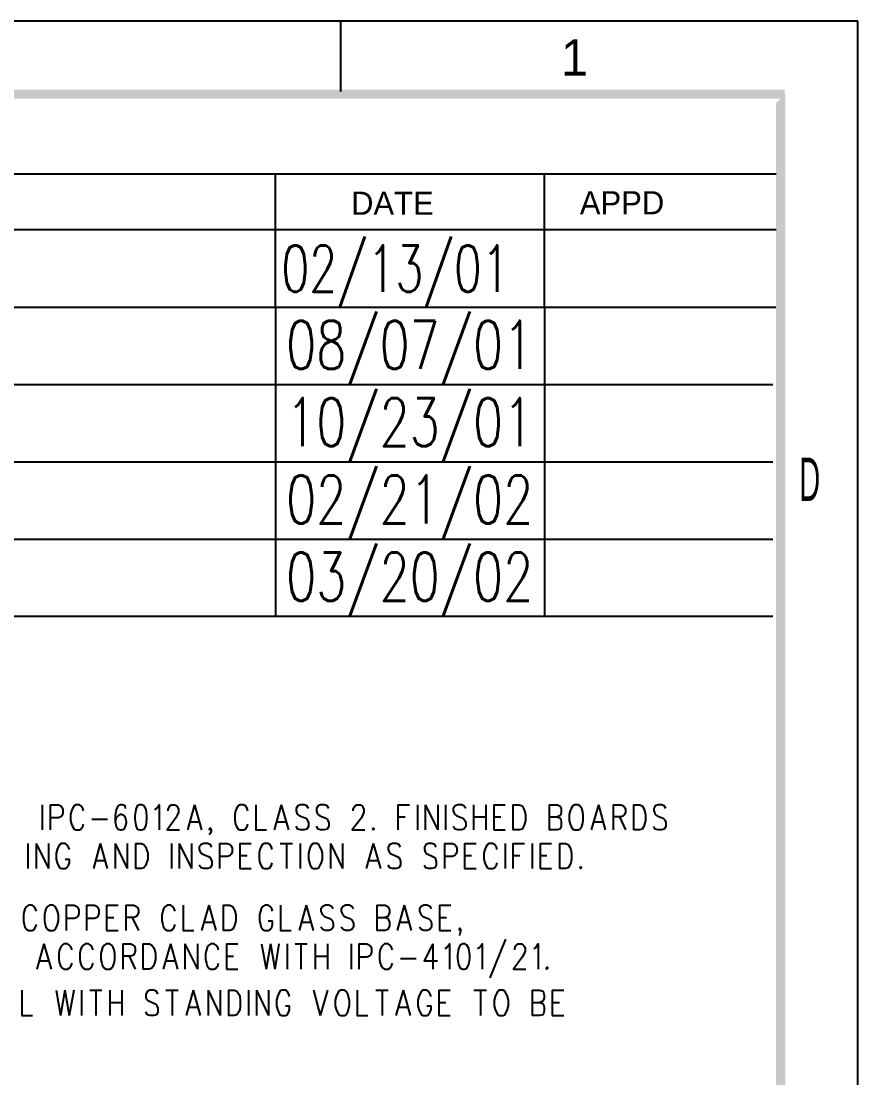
# Model space of a CAD drawing. Extents: x 0 to 19.9, y 0 to 15.
# Drawn here: x 17.193 to 19.9, y 11.582 to 15 of the extents above; entities that cross this region are included whole.
import ezdxf
from ezdxf.enums import TextEntityAlignment as Align

# ---------------------------------------------------------------- set-up
doc = ezdxf.new("R2010")
doc.units = 0
doc.header["$MEASUREMENT"] = 0
for name, color, linetype in [('10', 7, 'CONTINUOUS'), ('FORMAT', 3, 'CONTINUOUS'), ('NOTES', 6, 'CONTINUOUS'), ('OBJECT', 2, 'CONTINUOUS'), ('TITLE1', 6, 'CONTINUOUS')]:
    doc.layers.add(name, color=color, linetype=linetype)
doc.styles.add('RMS156', font='ROMANS', dxfattribs={"height": 0.156})
doc.styles.add('ROMANS', font='romans.shx')
doc.styles.add('SM2', font='TXT', dxfattribs={"width": 0.5})

# ---------------------------------------------------------------- blocks, each defined once
blk = doc.blocks.new('CDWG')
at = {"layer": 'FORMAT'}
for p, q in [((19.9, 15), (0, 15)), ((18.2259, 15), (18.2259, 14.7725)), ((19.9, 0), (19.9, 15)), ((19.6357, 14.5051), (13.1357, 14.5051)), ((18.0157, 14.0751), (18.0157, 14.5051)), ((18.8857, 14.0751), (18.8857, 14.5051)), ((19.6357, 14.3251), (13.1357, 14.3251))]:
    blk.add_line(p, q, dxfattribs=at)
for points in [[(19.6636, 14.7789), (19.6636, 14.7489), (0.2359, 14.7789), (0.2359, 14.7489)], [(19.665, 14.765), (19.635, 14.735), (19.665, 0.235), (19.635, 0.265)]]:
    blk.add_trace(points, dxfattribs=at)
blk.add_text('1', height=0.1174, dxfattribs=at).set_placement((18.9832, 14.8241), align=Align.CENTER)
for s, p in [('DATE', (18.3941, 14.4111)), ('APPD', (19.137, 14.4126))]:
    blk.add_text(s, height=0.075, dxfattribs=at).set_placement(p, align=Align.MIDDLE)
at = {"layer": 'FORMAT', "style": 'SM2', "width": 0.5}
blk.add_text('D', height=0.1403, dxfattribs=at).set_placement((19.7441, 13.4482), align=Align.CENTER)
at = {"layer": 'TITLE1', "style": 'ROMANS', "width": 0.707576, "flags": 8}
blk.add_attdef('XX/XX/XX', text='', height=0.15, dxfattribs=at).set_placement((18.0526, 14.1165), (18.8663, 14.1165), align=Align.FIT)
at = {"layer": 'TITLE1', "style": 'ROMANS', "flags": 8}
for tag, height, p in [('XX', 0.15, (14.3777, 14.1253)), ('XX/XX', 0.075, (13.1243, 1.2636))]:
    blk.add_attdef(tag, text='', height=height, dxfattribs=at).set_placement(p, align=Align.CENTER)
at = {"layer": 'TITLE1', "style": 'ROMANS'}
for tag, p, height in [('XXXXXXX', (13.5096, 1.8925), 0.1), ('XX/XX/XX', (14.9197, 1.8925), 0.1), ('XXXXXXX', (11.741, 0.8194), 0.1), ('XX-XXXXX-XXX', (16.5993, 0.5712), 0.1875), ('XXXXXX', (11.7396, 0.3322), 0.1), ('XXXXXXX', (13.5488, 0.3103), 0.125), ('X', (18.3817, 0.3037), 0.125)]:
    blk.add_attdef(tag, p, '', height=height, dxfattribs=at)
at = {"layer": 'TITLE1', "style": 'ROMANS', "flags": 8}
for tag, p, height in [('XXXXX', (12.0543, 1.5859), 0.075), ('XXX', (13.0516, 1.5859), 0.075), ('XXXXXXXX', (13.5096, 1.5287), 0.093), ('XX/XX/XX', (14.9197, 1.5287), 0.093), ('XXX', (13.0572, 1.4345), 0.075), ('XXXXX', (12.0517, 1.4275), 0.075), ('XXXXX', (12.0517, 1.2565), 0.075)]:
    blk.add_attdef(tag, p, '', height=height, dxfattribs=at)
at = {"layer": 'TITLE1', "style": 'ROMANS'}
for tag, height, p in [('XXXXXXXXXXXXXXXX', 0.1875, (17.9901, 1.3797)), ('XXXXXXXXXXXXXXXXXXXX', 0.1875, (17.7315, 1.0774)), ('XX', 0.1875, (19.2793, 0.5712)), ('XXXXX', 0.125, (16.4513, 0.3037)), ('X', 0.125, (18.8688, 0.3037))]:
    blk.add_attdef(tag, text='', height=height, dxfattribs=at).set_placement(p, align=Align.CENTER)
blk = doc.blocks.new('CREVBLK')
at = {"layer": 'FORMAT'}
for p, q in [((0, 0), (6.4893, 0)), ((0, 0), (0, -0.25)), ((1, 0), (1, -0.25)), ((1.505, 0), (1.505, -0.25)), ((4.88, 0), (4.88, -0.25)), ((5.75, 0), (5.75, -0.25)), ((0, -0.25), (6.4893, -0.25))]:
    blk.add_line(p, q, dxfattribs=at)
at = {"layer": 'NOTES', "style": 'RMS156', "width": 0.633092}
blk.add_text('DECO#', height=0.156, dxfattribs=at).set_placement((0.0143, -0.2001), (0.4893, -0.2001), align=Align.FIT)
at = {"layer": 'NOTES', "style": 'RMS156'}
for tag, width, p, p2 in [('DECO#', 0.599772, (0.5143, -0.2001), (0.9643, -0.2001)), ('DATE', 1.495726, (4.9143, -0.2001), (5.7143, -0.2001))]:
    blk.add_attdef(tag, text='', height=0.156, dxfattribs=dict(at, width=width)).set_placement(p, p2, align=Align.FIT)
blk.add_attdef('REV.', text='', height=0.156, dxfattribs=at).set_placement((1.2393, -0.2001), align=Align.CENTER)
blk.add_attdef('DESCRIPTION', (1.5393, -0.2001), '', height=0.156, dxfattribs=at)
blk = doc.blocks.new('crevblkECO')
at = {"layer": 'FORMAT'}
for p, q in [((0, 0), (6.4893, 0)), ((0, 0), (0, -0.25)), ((1, 0), (1, -0.25)), ((1.505, 0), (1.505, -0.25)), ((4.88, 0), (4.88, -0.25)), ((5.75, 0), (5.75, -0.25)), ((0, -0.25), (6.4893, -0.25))]:
    blk.add_line(p, q, dxfattribs=at)
at = {"layer": 'NOTES', "style": 'RMS156', "width": 0.799279}
blk.add_text('ECO#', height=0.156, dxfattribs=at).set_placement((0.0143, -0.2001), (0.4893, -0.2001), align=Align.FIT)
at = {"layer": 'NOTES', "style": 'RMS156'}
for tag, width, p, p2 in [('ECO#', 0.786713, (0.5143, -0.2001), (0.9643, -0.2001)), ('DATE', 1.495726, (4.9143, -0.2001), (5.7143, -0.2001))]:
    blk.add_attdef(tag, text='', height=0.156, dxfattribs=dict(at, width=width)).set_placement(p, p2, align=Align.FIT)
blk.add_attdef('REV.', text='', height=0.156, dxfattribs=at).set_placement((1.2393, -0.2001), align=Align.CENTER)
blk.add_attdef('DESCRIPTION', (1.5393, -0.2001), '', height=0.156, dxfattribs=at)

msp = doc.modelspace()

# ---------------------------------------------------------------- linework, layer by layer
at = {"layer": '10'}
for points in [[(17.2613, 12.4659), (17.2613, 12.3842)], [(17.2869, 12.4659), (17.2869, 12.3842)], [(17.2869, 12.4659), (17.3135, 12.4659), (17.3214, 12.4619), (17.3243, 12.458), (17.3273, 12.4501), (17.3273, 12.4383), (17.3243, 12.4304), (17.3214, 12.4265), (17.3135, 12.4235), (17.2869, 12.4235)], [(17.3952, 12.4462), (17.3922, 12.454), (17.3863, 12.4619), (17.3814, 12.4659), (17.3696, 12.4659), (17.3647, 12.4619), (17.3588, 12.454), (17.3558, 12.4462), (17.3529, 12.4344), (17.3529, 12.4147), (17.3558, 12.4029), (17.3588, 12.395), (17.3647, 12.3871), (17.3696, 12.3842), (17.3814, 12.3842), (17.3863, 12.3871), (17.3922, 12.395), (17.3952, 12.4029)], [(17.531, 12.454), (17.529, 12.4619), (17.5202, 12.4659), (17.5143, 12.4659), (17.5064, 12.4619), (17.5005, 12.4501), (17.4975, 12.4304), (17.4975, 12.4107), (17.5005, 12.395), (17.5064, 12.3871), (17.5143, 12.3842), (17.5172, 12.3842), (17.5261, 12.3871), (17.531, 12.395), (17.534, 12.4068), (17.534, 12.4107), (17.531, 12.4235), (17.5261, 12.4304), (17.5172, 12.4344), (17.5143, 12.4344), (17.5064, 12.4304), (17.5005, 12.4235), (17.4975, 12.4107)], [(17.5773, 12.4659), (17.5684, 12.4619), (17.5635, 12.4501), (17.5605, 12.4304), (17.5605, 12.4196), (17.5635, 12.3989), (17.5684, 12.3871), (17.5773, 12.3842), (17.5822, 12.3842), (17.5911, 12.3871), (17.597, 12.3989), (17.5999, 12.4196), (17.5999, 12.4304), (17.597, 12.4501), (17.5911, 12.4619), (17.5822, 12.4659), (17.5773, 12.4659)], [(17.6255, 12.4501), (17.6314, 12.454), (17.6393, 12.4659), (17.6393, 12.3842)], [(17.6688, 12.4462), (17.6688, 12.4501), (17.6718, 12.458), (17.6737, 12.4619), (17.6796, 12.4659), (17.6905, 12.4659), (17.6964, 12.4619), (17.6993, 12.458), (17.7023, 12.4501), (17.7023, 12.4422), (17.6993, 12.4344), (17.6934, 12.4235), (17.6659, 12.3842), (17.7052, 12.3842)], [(17.7535, 12.4659), (17.7308, 12.3842)], [(17.7535, 12.4659), (17.7761, 12.3842)], [(17.9267, 12.4462), (17.9237, 12.454), (17.9188, 12.4619), (17.9119, 12.4659), (17.9011, 12.4659), (17.8952, 12.4619), (17.8893, 12.454), (17.8863, 12.4462), (17.8844, 12.4344), (17.8844, 12.4147), (17.8863, 12.4029), (17.8893, 12.395), (17.8952, 12.3871), (17.9011, 12.3842), (17.9119, 12.3842), (17.9188, 12.3871), (17.9237, 12.395), (17.9267, 12.4029)], [(17.9523, 12.4659), (17.9523, 12.3842), (17.9867, 12.3842)], [(18.034, 12.4659), (18.0113, 12.3842)], [(18.034, 12.4659), (18.0576, 12.3842)], [(18.1225, 12.454), (18.1176, 12.4619), (18.1088, 12.4659), (18.097, 12.4659), (18.0881, 12.4619), (18.0822, 12.454), (18.0822, 12.4462), (18.0851, 12.4383), (18.0881, 12.4344), (18.094, 12.4304), (18.1117, 12.4235), (18.1176, 12.4196), (18.1196, 12.4147), (18.1225, 12.4068), (18.1225, 12.395), (18.1176, 12.3871), (18.1088, 12.3842), (18.097, 12.3842), (18.0881, 12.3871), (18.0822, 12.395)], [(18.1885, 12.454), (18.1826, 12.4619), (18.1737, 12.4659), (18.1619, 12.4659), (18.154, 12.4619), (18.1481, 12.454), (18.1481, 12.4462), (18.1511, 12.4383), (18.154, 12.4344), (18.159, 12.4304), (18.1767, 12.4235), (18.1826, 12.4196), (18.1855, 12.4147), (18.1885, 12.4068), (18.1885, 12.395), (18.1826, 12.3871), (18.1737, 12.3842), (18.1619, 12.3842), (18.154, 12.3871), (18.1481, 12.395)], [(18.2672, 12.4462), (18.2672, 12.4501), (18.2702, 12.458), (18.2731, 12.4619), (18.279, 12.4659), (18.2909, 12.4659), (18.2968, 12.4619), (18.2987, 12.458), (18.3017, 12.4501), (18.3017, 12.4422), (18.2987, 12.4344), (18.2938, 12.4235), (18.2643, 12.3842), (18.3046, 12.3842)], [(18.4119, 12.4659), (18.4119, 12.3842)], [(18.4119, 12.4659), (18.4493, 12.4659)], [(18.4749, 12.4659), (18.4749, 12.3842)], [(18.5005, 12.4659), (18.5005, 12.3842)], [(18.5005, 12.4659), (18.5409, 12.3842)], [(18.5409, 12.4659), (18.5409, 12.3842)], [(18.5655, 12.4659), (18.5655, 12.3842)], [(18.6314, 12.454), (18.6255, 12.4619), (18.6176, 12.4659), (18.6058, 12.4659), (18.597, 12.4619), (18.5911, 12.454), (18.5911, 12.4462), (18.594, 12.4383), (18.597, 12.4344), (18.6029, 12.4304), (18.6196, 12.4235), (18.6255, 12.4196), (18.6285, 12.4147), (18.6314, 12.4068), (18.6314, 12.395), (18.6255, 12.3871), (18.6176, 12.3842), (18.6058, 12.3842), (18.597, 12.3871), (18.591, 12.395)], [(18.656, 12.4659), (18.656, 12.3842)], [(18.6964, 12.4659), (18.6964, 12.3842)], [(18.722, 12.4659), (18.722, 12.3842)], [(18.722, 12.4659), (18.7594, 12.4659)], [(18.784, 12.4659), (18.784, 12.3842)], [(18.784, 12.4659), (18.8046, 12.4659), (18.8135, 12.4619), (18.8184, 12.454), (18.8214, 12.4462), (18.8243, 12.4344), (18.8243, 12.4147), (18.8214, 12.4029), (18.8184, 12.395), (18.8135, 12.3871), (18.8046, 12.3842), (18.784, 12.3842)], [(18.9011, 12.4659), (18.9011, 12.3842)], [(18.9011, 12.4659), (18.9267, 12.4659), (18.9355, 12.4619), (18.9385, 12.458), (18.9405, 12.4501), (18.9405, 12.4422), (18.9385, 12.4344), (18.9355, 12.4304), (18.9267, 12.4265)], [(18.9838, 12.4659), (18.9779, 12.4619), (18.972, 12.454), (18.969, 12.4462), (18.966, 12.4344), (18.966, 12.4147), (18.969, 12.4029), (18.972, 12.395), (18.9779, 12.3871), (18.9838, 12.3842), (18.9946, 12.3842), (19.0005, 12.3871), (19.0064, 12.395), (19.0094, 12.4029), (19.0113, 12.4147), (19.0113, 12.4344), (19.0094, 12.4462), (19.0064, 12.454), (19.0005, 12.4619), (18.9946, 12.4659), (18.9838, 12.4659)], [(19.0605, 12.4659), (19.0369, 12.3842)], [(19.0605, 12.4659), (19.0822, 12.3842)], [(19.1088, 12.4659), (19.1088, 12.3842)], [(19.1088, 12.4659), (19.1344, 12.4659), (19.1422, 12.4619), (19.1452, 12.458), (19.1481, 12.4501), (19.1481, 12.4422), (19.1452, 12.4344), (19.1422, 12.4304), (19.1344, 12.4265), (19.1088, 12.4265)], [(19.1737, 12.4659), (19.1737, 12.3842)], [(19.1737, 12.4659), (19.1934, 12.4659), (19.2023, 12.4619), (19.2072, 12.454), (19.2101, 12.4462), (19.2131, 12.4344), (19.2131, 12.4147), (19.2101, 12.4029), (19.2072, 12.395), (19.2023, 12.3871), (19.1934, 12.3842), (19.1737, 12.3842)], [(19.279, 12.454), (19.2731, 12.4619), (19.2643, 12.4659), (19.2534, 12.4659), (19.2446, 12.4619), (19.2397, 12.454), (19.2397, 12.4462), (19.2426, 12.4383), (19.2446, 12.4344), (19.2505, 12.4304), (19.2672, 12.4235), (19.2731, 12.4196), (19.2761, 12.4147), (19.279, 12.4068), (19.279, 12.395), (19.2731, 12.3871), (19.2643, 12.3842), (19.2534, 12.3842), (19.2446, 12.3871), (19.2397, 12.395)], [(17.4218, 12.4196), (17.472, 12.4196)], [(17.7397, 12.4107), (17.7672, 12.4107)], [(18.0202, 12.4107), (18.0487, 12.4107)], [(18.4119, 12.4265), (18.4355, 12.4265)], [(18.656, 12.4265), (18.6964, 12.4265)], [(18.722, 12.4265), (18.7446, 12.4265)], [(18.9011, 12.4265), (18.9267, 12.4265), (18.9355, 12.4235), (18.9385, 12.4196), (18.9405, 12.4107), (18.9405, 12.3989), (18.9385, 12.3911), (18.9355, 12.3871), (18.9267, 12.3842), (18.9011, 12.3842)], [(19.0468, 12.4107), (19.0743, 12.4107)], [(19.1284, 12.4265), (19.1481, 12.3842)], [(17.8076, 12.3871), (17.8046, 12.3842), (17.8017, 12.3871), (17.8046, 12.3911), (17.8076, 12.3871), (17.8076, 12.3802), (17.8046, 12.3724), (17.8017, 12.3684)], [(18.3322, 12.3911), (18.3302, 12.3871), (18.3322, 12.3842), (18.3351, 12.3871), (18.3322, 12.3911)], [(18.722, 12.3842), (18.7594, 12.3842)], [(17.2151, 12.3408), (17.2151, 12.2592)], [(17.2416, 12.3408), (17.2416, 12.2592)], [(17.2416, 12.3408), (17.281, 12.2592)], [(17.281, 12.3408), (17.281, 12.2592)], [(17.3489, 12.3212), (17.346, 12.329), (17.3401, 12.3369), (17.3351, 12.3408), (17.3233, 12.3408), (17.3184, 12.3369), (17.3125, 12.329), (17.3095, 12.3212), (17.3066, 12.3094), (17.3066, 12.2897), (17.3095, 12.2779), (17.3125, 12.27), (17.3184, 12.2621), (17.3233, 12.2592), (17.3351, 12.2592), (17.3401, 12.2621), (17.346, 12.27), (17.3489, 12.2779), (17.3489, 12.2897)], [(17.4483, 12.3408), (17.4267, 12.2592)], [(17.4483, 12.3408), (17.471, 12.2592)], [(17.4975, 12.3408), (17.4975, 12.2592)], [(17.4975, 12.3408), (17.5359, 12.2592)], [(17.5359, 12.3408), (17.5359, 12.2592)], [(17.5625, 12.3408), (17.5625, 12.2592)], [(17.5625, 12.3408), (17.5822, 12.3408), (17.5901, 12.3369), (17.596, 12.329), (17.5989, 12.3212), (17.6029, 12.3094), (17.6029, 12.2897), (17.5989, 12.2779), (17.596, 12.27), (17.5901, 12.2621), (17.5822, 12.2592), (17.5625, 12.2592)], [(17.6796, 12.3408), (17.6796, 12.2592)], [(17.7042, 12.3408), (17.7042, 12.2592)], [(17.7042, 12.3408), (17.7446, 12.2592)], [(17.7446, 12.3408), (17.7446, 12.2592)], [(17.8095, 12.329), (17.8046, 12.3369), (17.7958, 12.3408), (17.784, 12.3408), (17.7751, 12.3369), (17.7692, 12.329), (17.7692, 12.3212), (17.7721, 12.3133), (17.7751, 12.3094), (17.781, 12.3054), (17.7987, 12.2985), (17.8046, 12.2946), (17.8066, 12.2897), (17.8095, 12.2818), (17.8095, 12.27), (17.8046, 12.2621), (17.7958, 12.2592), (17.784, 12.2592), (17.7751, 12.2621), (17.7692, 12.27)], [(17.8351, 12.3408), (17.8351, 12.2592)], [(17.8351, 12.3408), (17.8607, 12.3408), (17.8696, 12.3369), (17.8725, 12.333), (17.8755, 12.3251), (17.8755, 12.3133), (17.8725, 12.3054), (17.8696, 12.3015), (17.8607, 12.2985), (17.8351, 12.2985)], [(17.9001, 12.3408), (17.9001, 12.2592)], [(17.9001, 12.3408), (17.9375, 12.3408)], [(18.0054, 12.3212), (18.0025, 12.329), (17.9975, 12.3369), (17.9916, 12.3408), (17.9808, 12.3408), (17.9739, 12.3369), (17.968, 12.329), (17.9651, 12.3212), (17.9631, 12.3093), (17.9631, 12.2897), (17.9651, 12.2779), (17.968, 12.27), (17.9739, 12.2621), (17.9808, 12.2592), (17.9916, 12.2592), (17.9975, 12.2621), (18.0025, 12.27), (18.0054, 12.2779)], [(18.031, 12.3408), (18.0714, 12.3408)], [(18.0517, 12.3408), (18.0517, 12.2592)], [(18.096, 12.3408), (18.096, 12.2592)], [(18.1393, 12.3408), (18.1334, 12.3369), (18.1275, 12.329), (18.1255, 12.3212), (18.1225, 12.3093), (18.1225, 12.2897), (18.1255, 12.2779), (18.1275, 12.27), (18.1334, 12.2621), (18.1393, 12.2592), (18.1501, 12.2592), (18.156, 12.2621), (18.1609, 12.27), (18.1649, 12.2779), (18.1678, 12.2897), (18.1678, 12.3093), (18.1649, 12.3212), (18.1609, 12.329), (18.156, 12.3369), (18.1501, 12.3408), (18.1393, 12.3408)], [(18.1934, 12.3408), (18.1934, 12.2592)], [(18.1934, 12.3408), (18.2328, 12.2592)], [(18.2328, 12.3408), (18.2328, 12.2592)], [(18.3322, 12.3408), (18.3095, 12.2592)], [(18.3322, 12.3408), (18.3558, 12.2592)], [(18.4208, 12.329), (18.4149, 12.3369), (18.406, 12.3408), (18.3942, 12.3408), (18.3863, 12.3369), (18.3804, 12.329), (18.3804, 12.3212), (18.3834, 12.3133), (18.3863, 12.3093), (18.3922, 12.3054), (18.409, 12.2985), (18.4149, 12.2946), (18.4178, 12.2897), (18.4208, 12.2818), (18.4208, 12.27), (18.4149, 12.2621), (18.406, 12.2592), (18.3942, 12.2592), (18.3863, 12.2621), (18.3804, 12.27)], [(18.5359, 12.329), (18.531, 12.3369), (18.5221, 12.3408), (18.5113, 12.3408), (18.5025, 12.3369), (18.4975, 12.329), (18.4975, 12.3212), (18.5005, 12.3133), (18.5025, 12.3093), (18.5084, 12.3054), (18.5251, 12.2985), (18.531, 12.2946), (18.534, 12.2897), (18.5359, 12.2818), (18.5359, 12.27), (18.531, 12.2621), (18.5221, 12.2592), (18.5113, 12.2592), (18.5025, 12.2621), (18.4975, 12.27)], [(18.5625, 12.3408), (18.5625, 12.2592)], [(18.5625, 12.3408), (18.5881, 12.3408), (18.596, 12.3369), (18.5989, 12.333), (18.6029, 12.3251), (18.6029, 12.3133), (18.5989, 12.3054), (18.596, 12.3015), (18.5881, 12.2985), (18.5625, 12.2985)], [(18.6275, 12.3408), (18.6275, 12.2591)], [(18.6275, 12.3408), (18.6649, 12.3408)], [(18.7328, 12.3212), (18.7308, 12.329), (18.7239, 12.3369), (18.718, 12.3408), (18.7072, 12.3408), (18.7013, 12.3369), (18.6964, 12.329), (18.6934, 12.3212), (18.6904, 12.3093), (18.6904, 12.2897), (18.6934, 12.2779), (18.6964, 12.27), (18.7013, 12.2621), (18.7072, 12.2591), (18.718, 12.2591), (18.7239, 12.2621), (18.7308, 12.27), (18.7328, 12.2779)], [(18.7584, 12.3408), (18.7584, 12.2591)], [(18.784, 12.3408), (18.784, 12.2591)], [(18.784, 12.3408), (18.8214, 12.3408)], [(18.846, 12.3408), (18.846, 12.2591)], [(18.8725, 12.3408), (18.8725, 12.2591)], [(18.8725, 12.3408), (18.909, 12.3408)], [(18.9345, 12.3408), (18.9345, 12.2591)], [(18.9345, 12.3408), (18.9542, 12.3408), (18.9631, 12.3369), (18.968, 12.329), (18.971, 12.3212), (18.9739, 12.3093), (18.9739, 12.2897), (18.971, 12.2778), (18.968, 12.27), (18.9631, 12.2621), (18.9542, 12.2591), (18.9345, 12.2591)], [(17.3351, 12.2897), (17.3489, 12.2897)], [(17.4345, 12.2857), (17.4631, 12.2857)], [(17.9001, 12.3015), (17.9237, 12.3015)], [(18.3184, 12.2857), (18.346, 12.2857)], [(18.6275, 12.3015), (18.6501, 12.3015)], [(18.784, 12.3015), (18.8066, 12.3015)], [(18.8725, 12.3015), (18.8942, 12.3015)], [(17.9001, 12.2592), (17.9375, 12.2592)], [(18.6275, 12.2591), (18.6649, 12.2591)], [(18.8725, 12.2591), (18.909, 12.2591)], [(19.0025, 12.266), (19.0005, 12.2621), (19.0025, 12.2591), (19.0054, 12.2621), (19.0025, 12.266)], [(17.2426, 12.1213), (17.2397, 12.1292), (17.2347, 12.1371), (17.2288, 12.141), (17.217, 12.141), (17.2111, 12.1371), (17.2052, 12.1292), (17.2022, 12.1213), (17.2003, 12.1095), (17.2003, 12.0898), (17.2022, 12.078), (17.2052, 12.0702), (17.2111, 12.0623), (17.217, 12.0593), (17.2288, 12.0593), (17.2347, 12.0623), (17.2397, 12.0702), (17.2426, 12.078)], [(17.2849, 12.141), (17.279, 12.1371), (17.2731, 12.1292), (17.2711, 12.1213), (17.2682, 12.1095), (17.2682, 12.0898), (17.2711, 12.078), (17.2731, 12.0702), (17.279, 12.0623), (17.2849, 12.0593), (17.2967, 12.0593), (17.3026, 12.0623), (17.3076, 12.0702), (17.3105, 12.078), (17.3135, 12.0898), (17.3135, 12.1095), (17.3105, 12.1213), (17.3076, 12.1292), (17.3026, 12.1371), (17.2967, 12.141), (17.2849, 12.141)], [(17.3391, 12.141), (17.3391, 12.0593)], [(17.3391, 12.141), (17.3647, 12.141), (17.3735, 12.1371), (17.3765, 12.1332), (17.3794, 12.1253), (17.3794, 12.1135), (17.3765, 12.1046), (17.3735, 12.1007), (17.3647, 12.0977), (17.3391, 12.0977)], [(17.404, 12.141), (17.404, 12.0593)], [(17.404, 12.141), (17.4306, 12.141), (17.4385, 12.1371), (17.4414, 12.1332), (17.4444, 12.1253), (17.4444, 12.1135), (17.4414, 12.1046), (17.4385, 12.1007), (17.4306, 12.0977), (17.404, 12.0977)], [(17.469, 12.141), (17.469, 12.0593)], [(17.469, 12.141), (17.5064, 12.141)], [(17.532, 12.141), (17.532, 12.0593)], [(17.532, 12.141), (17.5576, 12.141), (17.5664, 12.1371), (17.5694, 12.1332), (17.5723, 12.1253), (17.5723, 12.1174), (17.5694, 12.1095), (17.5664, 12.1046), (17.5576, 12.1007), (17.532, 12.1007)], [(17.6914, 12.1213), (17.6885, 12.1292), (17.6826, 12.1371), (17.6776, 12.141), (17.6658, 12.141), (17.6599, 12.1371), (17.654, 12.1292), (17.6511, 12.1213), (17.6481, 12.1095), (17.6481, 12.0898), (17.6511, 12.078), (17.654, 12.0702), (17.6599, 12.0623), (17.6658, 12.0593), (17.6776, 12.0593), (17.6826, 12.0623), (17.6885, 12.0702), (17.6914, 12.078)], [(17.717, 12.141), (17.717, 12.0593), (17.7515, 12.0593)], [(17.7997, 12.141), (17.7761, 12.0593)], [(17.7997, 12.141), (17.8223, 12.0593)], [(17.8469, 12.141), (17.8469, 12.0593)], [(17.8469, 12.141), (17.8676, 12.141), (17.8765, 12.1371), (17.8814, 12.1292), (17.8843, 12.1213), (17.8873, 12.1095), (17.8873, 12.0898), (17.8843, 12.078), (17.8814, 12.0702), (17.8765, 12.0623), (17.8676, 12.0593), (17.8469, 12.0593)], [(18.0064, 12.1213), (18.0044, 12.1292), (17.9985, 12.1371), (17.9926, 12.141), (17.9818, 12.141), (17.9749, 12.1371), (17.969, 12.1292), (17.967, 12.1213), (17.9641, 12.1095), (17.9641, 12.0898), (17.967, 12.078), (17.969, 12.0702), (17.9749, 12.0623), (17.9818, 12.0593), (17.9926, 12.0593), (17.9985, 12.0623), (18.0044, 12.0702), (18.0064, 12.078), (18.0064, 12.0898)], [(18.032, 12.141), (18.032, 12.0593), (18.0664, 12.0593)], [(18.1147, 12.141), (18.092, 12.0593)], [(18.1147, 12.141), (18.1373, 12.0593)], [(18.2022, 12.1292), (18.1973, 12.1371), (18.1885, 12.141), (18.1776, 12.141), (18.1688, 12.1371), (18.1629, 12.1292), (18.1629, 12.1213), (18.1658, 12.1135), (18.1688, 12.1095), (18.1747, 12.1046), (18.1914, 12.0977), (18.1973, 12.0938), (18.2003, 12.0898), (18.2022, 12.082), (18.2022, 12.0702), (18.1973, 12.0623), (18.1885, 12.0593), (18.1776, 12.0593), (18.1688, 12.0623), (18.1629, 12.0702)], [(18.2682, 12.1292), (18.2623, 12.1371), (18.2544, 12.141), (18.2426, 12.141), (18.2347, 12.1371), (18.2288, 12.1292), (18.2288, 12.1213), (18.2318, 12.1135), (18.2347, 12.1095), (18.2396, 12.1046), (18.2564, 12.0977), (18.2623, 12.0938), (18.2652, 12.0898), (18.2682, 12.082), (18.2682, 12.0702), (18.2623, 12.0623), (18.2544, 12.0593), (18.2426, 12.0593), (18.2347, 12.0623), (18.2288, 12.0702)], [(18.344, 12.141), (18.344, 12.0593)], [(18.344, 12.141), (18.3706, 12.141), (18.3794, 12.1371), (18.3814, 12.1331), (18.3843, 12.1253), (18.3843, 12.1174), (18.3814, 12.1095), (18.3794, 12.1046), (18.3706, 12.1007)], [(18.4326, 12.141), (18.4099, 12.0593)], [(18.4326, 12.141), (18.4552, 12.0593)], [(18.5211, 12.1292), (18.5152, 12.1371), (18.5064, 12.141), (18.4956, 12.141), (18.4867, 12.1371), (18.4818, 12.1292), (18.4818, 12.1213), (18.4847, 12.1135), (18.4867, 12.1095), (18.4926, 12.1046), (18.5093, 12.0977), (18.5152, 12.0938), (18.5182, 12.0898), (18.5211, 12.082), (18.5211, 12.0702), (18.5152, 12.0623), (18.5064, 12.0593), (18.4955, 12.0593), (18.4867, 12.0623), (18.4818, 12.0702)], [(18.5467, 12.141), (18.5467, 12.0593)], [(18.5467, 12.141), (18.5831, 12.141)], [(17.469, 12.1007), (17.4926, 12.1007)], [(17.5526, 12.1007), (17.5723, 12.0593)], [(18.344, 12.1007), (18.3706, 12.1007), (18.3794, 12.0977), (18.3814, 12.0938), (18.3843, 12.0859), (18.3843, 12.0741), (18.3814, 12.0662), (18.3794, 12.0623), (18.3706, 12.0593), (18.344, 12.0593)], [(18.5467, 12.1007), (18.5694, 12.1007)], [(17.7849, 12.0859), (17.8135, 12.0859)], [(17.9926, 12.0898), (18.0064, 12.0898)], [(18.0999, 12.0859), (18.1294, 12.0859)], [(18.4188, 12.0859), (18.4473, 12.0859)], [(18.6146, 12.0623), (18.6117, 12.0593), (18.6097, 12.0623), (18.6117, 12.0662), (18.6146, 12.0623), (18.6146, 12.0554), (18.6117, 12.0475), (18.6097, 12.0426)], [(17.469, 12.0593), (17.5064, 12.0593)], [(18.5467, 12.0593), (18.5831, 12.0593)], [(18.7603, 12.0308), (18.7091, 11.9058)], [(17.2662, 12.016), (17.2436, 11.9343)], [(17.2662, 12.016), (17.2898, 11.9343)], [(17.3578, 11.9963), (17.3548, 12.0042), (17.3479, 12.0121), (17.343, 12.016), (17.3312, 12.016), (17.3263, 12.0121), (17.3203, 12.0042), (17.3174, 11.9963), (17.3144, 11.9845), (17.3144, 11.9648), (17.3174, 11.953), (17.3203, 11.9451), (17.3263, 11.9373), (17.3312, 11.9343), (17.343, 11.9343), (17.3479, 11.9373), (17.3548, 11.9451), (17.3578, 11.953)], [(17.4257, 11.9963), (17.4227, 12.0042), (17.4178, 12.0121), (17.4109, 12.016), (17.4001, 12.016), (17.3942, 12.0121), (17.3883, 12.0042), (17.3853, 11.9963), (17.3824, 11.9845), (17.3824, 11.9648), (17.3853, 11.953), (17.3883, 11.9451), (17.3942, 11.9373), (17.4001, 11.9343), (17.4109, 11.9343), (17.4178, 11.9373), (17.4227, 11.9451), (17.4257, 11.953)], [(17.468, 12.016), (17.4621, 12.0121), (17.4562, 12.0042), (17.4542, 11.9963), (17.4513, 11.9845), (17.4513, 11.9648), (17.4542, 11.953), (17.4562, 11.9451), (17.4621, 11.9373), (17.468, 11.9343), (17.4798, 11.9343), (17.4857, 11.9373), (17.4906, 11.9451), (17.4936, 11.953), (17.4965, 11.9648), (17.4965, 11.9845), (17.4936, 11.9963), (17.4906, 12.0042), (17.4857, 12.0121), (17.4798, 12.016), (17.468, 12.016)], [(17.5221, 12.016), (17.5221, 11.9343)], [(17.5221, 12.016), (17.5477, 12.016), (17.5566, 12.0121), (17.5595, 12.0081), (17.5615, 12.0003), (17.5615, 11.9924), (17.5595, 11.9845), (17.5566, 11.9796), (17.5477, 11.9757), (17.5221, 11.9757)], [(17.5871, 12.016), (17.5871, 11.9343)], [(17.5871, 12.016), (17.6078, 12.016), (17.6156, 12.0121), (17.6215, 12.0042), (17.6245, 11.9963), (17.6274, 11.9845), (17.6274, 11.9648), (17.6245, 11.953), (17.6215, 11.9451), (17.6156, 11.9373), (17.6078, 11.9343), (17.5871, 11.9343)], [(17.6757, 12.016), (17.652, 11.9343)], [(17.6757, 12.016), (17.6983, 11.9343)], [(17.7229, 12.016), (17.7229, 11.9343)], [(17.7229, 12.016), (17.7633, 11.9343)], [(17.7633, 12.016), (17.7633, 11.9343)], [(17.8312, 11.9963), (17.8292, 12.0042), (17.8233, 12.0121), (17.8174, 12.016), (17.8066, 12.016), (17.8007, 12.0121), (17.7948, 12.0042), (17.7928, 11.9963), (17.7898, 11.9845), (17.7898, 11.9648), (17.7928, 11.953), (17.7948, 11.9451), (17.8007, 11.9373), (17.8066, 11.9343), (17.8174, 11.9343), (17.8233, 11.9373), (17.8292, 11.9451), (17.8312, 11.953)], [(17.8578, 12.016), (17.8578, 11.9343)], [(17.8578, 12.016), (17.8942, 12.016)], [(17.9709, 12.016), (17.9857, 11.9343)], [(17.9995, 12.016), (17.9857, 11.9343)], [(17.9995, 12.016), (18.0133, 11.9343)], [(18.027, 12.016), (18.0133, 11.9343)], [(18.0536, 12.016), (18.0536, 11.9343)], [(18.0792, 12.016), (18.1186, 12.016)], [(18.0979, 12.016), (18.0979, 11.9343)], [(18.1442, 12.016), (18.1442, 11.9343)], [(18.1845, 12.016), (18.1845, 11.9343)], [(18.2603, 12.016), (18.2603, 11.9343)], [(18.2859, 12.016), (18.2859, 11.9343)], [(18.2859, 12.016), (18.3115, 12.016), (18.3204, 12.0121), (18.3233, 12.0081), (18.3263, 12.0003), (18.3263, 11.9885), (18.3233, 11.9796), (18.3204, 11.9757), (18.3115, 11.9727), (18.2859, 11.9727)], [(18.3942, 11.9963), (18.3912, 12.0042), (18.3853, 12.0121), (18.3804, 12.016), (18.3686, 12.016), (18.3637, 12.0121), (18.3578, 12.0042), (18.3548, 11.9963), (18.3518, 11.9845), (18.3518, 11.9648), (18.3548, 11.953), (18.3578, 11.9451), (18.3637, 11.9373), (18.3686, 11.9343), (18.3804, 11.9343), (18.3853, 11.9373), (18.3912, 11.9451), (18.3942, 11.953)], [(18.5251, 12.016), (18.4965, 11.9609), (18.5398, 11.9609)], [(18.5251, 12.016), (18.5251, 11.9343)], [(18.5644, 12.0003), (18.5704, 12.0042), (18.5792, 12.016), (18.5792, 11.9343)], [(18.6215, 12.016), (18.6137, 12.0121), (18.6078, 12.0003), (18.6048, 11.9796), (18.6048, 11.9688), (18.6078, 11.9491), (18.6137, 11.9373), (18.6215, 11.9343), (18.6274, 11.9343), (18.6353, 11.9373), (18.6412, 11.9491), (18.6442, 11.9688), (18.6442, 11.9796), (18.6412, 12.0003), (18.6353, 12.0121), (18.6274, 12.016), (18.6215, 12.016)], [(18.6698, 12.0003), (18.6757, 12.0042), (18.6845, 12.016), (18.6845, 11.9343)], [(18.7898, 11.9963), (18.7898, 12.0003), (18.7928, 12.0081), (18.7948, 12.0121), (18.8007, 12.016), (18.8115, 12.016), (18.8174, 12.0121), (18.8204, 12.0081), (18.8233, 12.0003), (18.8233, 11.9924), (18.8204, 11.9845), (18.8144, 11.9727), (18.7859, 11.9343), (18.8263, 11.9343)], [(18.8518, 12.0003), (18.8578, 12.0042), (18.8656, 12.016), (18.8656, 11.9343)], [(17.5428, 11.9757), (17.5615, 11.9343)], [(17.8578, 11.9757), (17.8804, 11.9757)], [(18.1442, 11.9757), (18.1845, 11.9757)], [(18.4198, 11.9688), (18.4709, 11.9688)], [(17.2524, 11.9609), (17.28, 11.9609)], [(17.6609, 11.9609), (17.6894, 11.9609)], [(17.8578, 11.9343), (17.8942, 11.9343)], [(18.8942, 11.9412), (18.8912, 11.9373), (18.8942, 11.9343), (18.8971, 11.9373), (18.8942, 11.9412)], [(17.1954, 11.8664), (17.1954, 11.7837), (17.2298, 11.7837)], [(17.3066, 11.8664), (17.3204, 11.7837)], [(17.3341, 11.8664), (17.3204, 11.7837)], [(17.3341, 11.8664), (17.3479, 11.7837)], [(17.3637, 11.8664), (17.3479, 11.7837)], [(17.3883, 11.8664), (17.3883, 11.7837)], [(17.4148, 11.8664), (17.4542, 11.8664)], [(17.4345, 11.8664), (17.4345, 11.7837)], [(17.4798, 11.8664), (17.4798, 11.7837)], [(17.5192, 11.8664), (17.5192, 11.7837)], [(17.6353, 11.8536), (17.6304, 11.8625), (17.6215, 11.8664), (17.6107, 11.8664), (17.6018, 11.8625), (17.5959, 11.8536), (17.5959, 11.8457), (17.5979, 11.8379), (17.6018, 11.8339), (17.6078, 11.83), (17.6245, 11.8231), (17.6304, 11.8192), (17.6324, 11.8152), (17.6353, 11.8074), (17.6353, 11.7955), (17.6304, 11.7867), (17.6215, 11.7837), (17.6107, 11.7837), (17.6018, 11.7867), (17.5959, 11.7955)], [(17.6609, 11.8664), (17.7013, 11.8664)], [(17.6816, 11.8664), (17.6816, 11.7837)], [(17.7495, 11.8664), (17.7268, 11.7837)], [(17.7495, 11.8664), (17.7721, 11.7837)], [(17.7977, 11.8664), (17.7977, 11.7837)], [(17.7977, 11.8664), (17.8371, 11.7837)], [(17.8371, 11.8664), (17.8371, 11.7837)], [(17.8637, 11.8664), (17.8637, 11.7837)], [(17.8637, 11.8664), (17.8824, 11.8664), (17.8912, 11.8625), (17.8971, 11.8536), (17.9001, 11.8457), (17.902, 11.8339), (17.902, 11.8152), (17.9001, 11.8034), (17.8971, 11.7955), (17.8912, 11.7867), (17.8824, 11.7837), (17.8637, 11.7837)], [(17.9286, 11.8664), (17.9286, 11.7837)], [(17.9542, 11.8664), (17.9542, 11.7837)], [(17.9542, 11.8664), (17.9936, 11.7837)], [(17.9936, 11.8664), (17.9936, 11.7837)], [(18.0615, 11.8457), (18.0595, 11.8536), (18.0536, 11.8625), (18.0477, 11.8664), (18.0359, 11.8664), (18.03, 11.8625), (18.0251, 11.8536), (18.0221, 11.8457), (18.0192, 11.8339), (18.0192, 11.8152), (18.0221, 11.8034), (18.0251, 11.7955), (18.03, 11.7867), (18.0359, 11.7837), (18.0477, 11.7837), (18.0536, 11.7867), (18.0595, 11.7955), (18.0615, 11.8034), (18.0615, 11.8152)], [(18.1383, 11.8664), (18.1609, 11.7837)], [(18.1845, 11.8664), (18.1609, 11.7837)], [(18.2268, 11.8664), (18.2209, 11.8625), (18.215, 11.8536), (18.2121, 11.8457), (18.2091, 11.8339), (18.2091, 11.8152), (18.2121, 11.8034), (18.215, 11.7955), (18.2209, 11.7867), (18.2268, 11.7837), (18.2387, 11.7837), (18.2436, 11.7867), (18.2495, 11.7955), (18.2524, 11.8034), (18.2554, 11.8152), (18.2554, 11.8339), (18.2524, 11.8457), (18.2495, 11.8536), (18.2436, 11.8625), (18.2387, 11.8664), (18.2268, 11.8664)], [(18.28, 11.8664), (18.28, 11.7837), (18.3144, 11.7837)], [(18.34, 11.8664), (18.3804, 11.8664)], [(18.3607, 11.8664), (18.3607, 11.7837)], [(18.4286, 11.8664), (18.405, 11.7837)], [(18.4286, 11.8664), (18.4513, 11.7837)], [(18.5192, 11.8457), (18.5162, 11.8536), (18.5103, 11.8625), (18.5054, 11.8664), (18.4936, 11.8664), (18.4887, 11.8625), (18.4828, 11.8536), (18.4798, 11.8457), (18.4768, 11.8339), (18.4768, 11.8152), (18.4798, 11.8034), (18.4828, 11.7955), (18.4887, 11.7867), (18.4936, 11.7837), (18.5054, 11.7837), (18.5103, 11.7867), (18.5162, 11.7955), (18.5192, 11.8034), (18.5192, 11.8152)], [(18.5448, 11.8664), (18.5448, 11.7837)], [(18.5448, 11.8664), (18.5812, 11.8664)], [(18.6579, 11.8664), (18.6983, 11.8664)], [(18.6786, 11.8664), (18.6786, 11.7837)], [(18.7406, 11.8664), (18.7357, 11.8625), (18.7298, 11.8536), (18.7268, 11.8457), (18.7229, 11.8339), (18.7229, 11.8152), (18.7268, 11.8034), (18.7298, 11.7955), (18.7357, 11.7867), (18.7406, 11.7837), (18.7524, 11.7837), (18.7574, 11.7867), (18.7633, 11.7955), (18.7662, 11.8034), (18.7692, 11.8152), (18.7692, 11.8339), (18.7662, 11.8457), (18.7633, 11.8536), (18.7574, 11.8625), (18.7524, 11.8664), (18.7406, 11.8664)], [(18.8459, 11.8664), (18.8459, 11.7837)], [(18.8459, 11.8664), (18.8715, 11.8664), (18.8804, 11.8625), (18.8824, 11.8585), (18.8853, 11.8497), (18.8853, 11.8418), (18.8824, 11.8339), (18.8804, 11.83), (18.8715, 11.8261)], [(18.9109, 11.8664), (18.9109, 11.7837)], [(18.9109, 11.8664), (18.9483, 11.8664)], [(17.4798, 11.8261), (17.5192, 11.8261)], [(18.5448, 11.8261), (18.5674, 11.8261)], [(18.8459, 11.8261), (18.8715, 11.8261), (18.8804, 11.8231), (18.8824, 11.8192), (18.8853, 11.8113), (18.8853, 11.7995), (18.8824, 11.7906), (18.8804, 11.7867), (18.8715, 11.7837), (18.8459, 11.7837)], [(18.9109, 11.8261), (18.9345, 11.8261)], [(17.7357, 11.8113), (17.7633, 11.8113)], [(18.0477, 11.8152), (18.0615, 11.8152)], [(18.4148, 11.8113), (18.4424, 11.8113)], [(18.5054, 11.8152), (18.5192, 11.8152)], [(18.5448, 11.7837), (18.5812, 11.7837)], [(18.9109, 11.7837), (18.9483, 11.7837)]]:
    msp.add_lwpolyline(points, dxfattribs=at)
at = {"layer": 'FORMAT'}
msp.add_line((13.1357, 14.0751), (19.635, 14.0751), dxfattribs=at)

# ---------------------------------------------------------------- block references
at = {"layer": '10'}
ref = msp.add_blockref('crevblkECO', (13.1357, 13.3251), dxfattribs=at)
ref.add_attrib('ECO#', '8400', dxfattribs={"layer": 'NOTES', "height": 0.156, "style": 'RMS156', "width": 0.786713}).set_placement((13.65, 13.125), (14.1, 13.125), align=Align.FIT)
ref.add_attrib('REV.', 'A', dxfattribs={"layer": 'NOTES', "height": 0.156, "style": 'RMS156'}).set_placement((14.375, 13.125), align=Align.CENTER)
ref.add_attrib('DESCRIPTION', 'RELEASED TO MFG', (14.675, 13.125), dxfattribs={"layer": 'NOTES', "height": 0.156, "style": 'RMS156'})
ref.add_attrib('DATE', '03/20/02', dxfattribs={"layer": 'NOTES', "height": 0.156, "style": 'RMS156', "width": 0.668896}).set_placement((18.05, 13.125), (18.85, 13.125), align=Align.FIT)
at = {"layer": 'FORMAT'}
ref = msp.add_blockref('CREVBLK', (13.1357, 14.0751), dxfattribs=at)
ref.add_attrib('DECO#', '7946', dxfattribs={"layer": 'NOTES', "height": 0.156, "style": 'RMS156', "width": 0.786713}).set_placement((13.65, 13.875), (14.1, 13.875), align=Align.FIT)
ref.add_attrib('REV.', '2', dxfattribs={"layer": 'NOTES', "height": 0.156, "style": 'RMS156'}).set_placement((14.375, 13.875), align=Align.CENTER)
ref.add_attrib('DESCRIPTION', 'CHANGED PER DECO', (14.675, 13.875), dxfattribs={"layer": 'NOTES', "height": 0.156, "style": 'RMS156'})
ref.add_attrib('DATE', '08/07/01', dxfattribs={"layer": 'NOTES', "height": 0.156, "style": 'RMS156', "width": 0.694789}).set_placement((18.05, 13.875), (18.85, 13.875), align=Align.FIT)
ref = msp.add_blockref('CREVBLK', (13.1357, 13.8251), dxfattribs=at)
ref.add_attrib('DECO#', '7992', dxfattribs={"layer": 'NOTES', "height": 0.156, "style": 'RMS156', "width": 0.786713}).set_placement((13.65, 13.625), (14.1, 13.625), align=Align.FIT)
ref.add_attrib('REV.', '3', dxfattribs={"layer": 'NOTES', "height": 0.156, "style": 'RMS156'}).set_placement((14.375, 13.625), align=Align.CENTER)
ref.add_attrib('DESCRIPTION', 'CHANGED PER DECO', (14.675, 13.625), dxfattribs={"layer": 'NOTES', "height": 0.156, "style": 'RMS156'})
ref.add_attrib('DATE', '10/23/01', dxfattribs={"layer": 'NOTES', "height": 0.156, "style": 'RMS156', "width": 0.694789}).set_placement((18.05, 13.625), (18.85, 13.625), align=Align.FIT)
ref = msp.add_blockref('CREVBLK', (13.1357, 13.5751), dxfattribs=at)
ref.add_attrib('DECO#', '8362', dxfattribs={"layer": 'NOTES', "height": 0.156, "style": 'RMS156', "width": 0.786713}).set_placement((13.65, 13.375), (14.1, 13.375), align=Align.FIT)
ref.add_attrib('REV.', '4', dxfattribs={"layer": 'NOTES', "height": 0.156, "style": 'RMS156'}).set_placement((14.375, 13.375), align=Align.CENTER)
ref.add_attrib('DESCRIPTION', 'CHANGED PER DECO', (14.675, 13.375), dxfattribs={"layer": 'NOTES', "height": 0.156, "style": 'RMS156'})
ref.add_attrib('DATE', '02/21/02', dxfattribs={"layer": 'NOTES', "height": 0.156, "style": 'RMS156', "width": 0.668896}).set_placement((18.05, 13.375), (18.85, 13.375), align=Align.FIT)
at = {"layer": 'OBJECT'}
msp.add_blockref('CDWG', (0, 0), dxfattribs=at)

# ---------------------------------------------------------------- texts
at = {"layer": 'FORMAT', "style": 'ROMANS', "width": 0.7}
msp.add_text('02/13/01', height=0.15, dxfattribs=at).set_placement((18.035, 14.1248))

doc.saveas('drawing.dxf')
